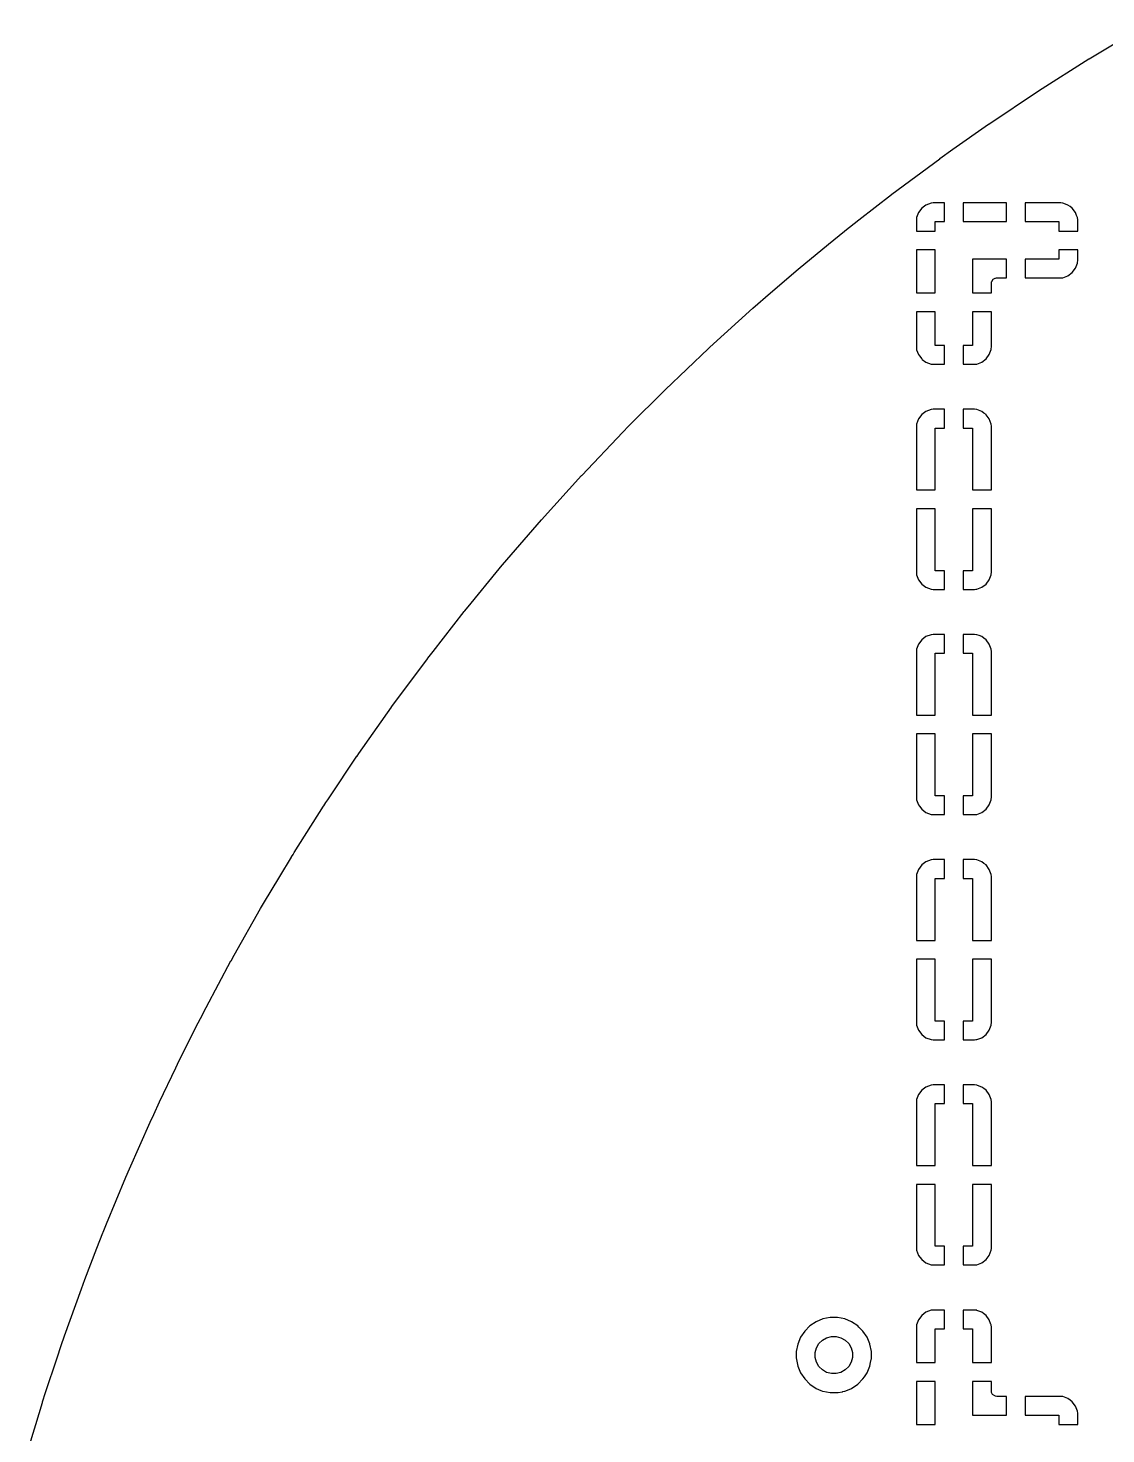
# Model space of a CAD drawing. Header units: inches. Extents: x -2.56 to 2.56, y -2.56 to 2.56.
# Drawn here: x -2.456 to -1.325, y 0.736 to 2.211 of the extents above; entities that cross this region are included whole.
import ezdxf

# ---------------------------------------------------------------- set-up
doc = ezdxf.new("R2010")
doc.units = ezdxf.units.IN
doc.header["$MEASUREMENT"] = 0
doc.layers.add('BLACK', color=250, linetype='CONTINUOUS')

msp = doc.modelspace()

# ---------------------------------------------------------------- linework, layer by layer
at = {"layer": 'BLACK', "linetype": 'CONTINUOUS'}
for p, q in [((-1.3424, 2.1787), (-1.2886, 2.2109)), ((-1.3954, 2.1451), (-1.3425, 2.1786)), ((-1.3425, 2.1786), (-1.3424, 2.1787)), ((-1.3425, 2.1786), (-1.3425, 2.1786)), ((-1.3424, 2.1787), (-1.3424, 2.1787)), ((-1.4477, 2.1102), (-1.3956, 2.145)), ((-1.3956, 2.145), (-1.3955, 2.145)), ((-1.3955, 2.145), (-1.3955, 2.1451)), ((-1.3955, 2.1451), (-1.3954, 2.1451)), ((-1.4852, 2.0838), (-1.4478, 2.1101)), ((-1.4478, 2.1101), (-1.4477, 2.1102)), ((-1.4478, 2.1101), (-1.4478, 2.1101)), ((-1.4477, 2.1102), (-1.4477, 2.1102)), ((-1.499, 2.074), (-1.4852, 2.0838)), ((-1.5495, 2.0366), (-1.4991, 2.0739)), ((-1.4991, 2.0739), (-1.4991, 2.074)), ((-1.4991, 2.074), (-1.4991, 2.074)), ((-1.4991, 2.074), (-1.499, 2.074)), ((-1.5839, 2.0098), (-1.5496, 2.0365)), ((-1.5496, 2.0365), (-1.5495, 2.0366)), ((-1.5495, 2.0366), (-1.5495, 2.0366)), ((-1.5495, 2.0366), (-1.5495, 2.0366)), ((-1.518, 2.0219), (-1.5214, 2.0174)), ((-1.5135, 2.0253), (-1.518, 2.0219)), ((-1.518, 2.0219), (-1.518, 2.0219)), ((-1.5082, 2.0273), (-1.5135, 2.0253)), ((-1.5135, 2.0253), (-1.5135, 2.0253)), ((-1.5058, 2.0276), (-1.5082, 2.0273)), ((-1.5082, 2.0273), (-1.5082, 2.0273)), ((-1.4941, 2.0276), (-1.5058, 2.0276)), ((-1.4941, 2.0079), (-1.4941, 2.0276)), ((-1.4291, 2.0276), (-1.4744, 2.0276)), ((-1.4744, 2.0276), (-1.4744, 2.0079)), ((-1.4291, 2.0079), (-1.4291, 2.0276)), ((-1.3721, 2.0276), (-1.4094, 2.0276)), ((-1.4094, 2.0276), (-1.4094, 2.0079)), ((-1.3698, 2.0273), (-1.3721, 2.0276)), ((-1.3721, 2.0276), (-1.3721, 2.0276)), ((-1.3671, 2.0263), (-1.3698, 2.0273)), ((-1.3698, 2.0273), (-1.3698, 2.0273)), ((-1.3645, 2.0253), (-1.3671, 2.0263)), ((-1.3622, 2.0236), (-1.3645, 2.0253)), ((-1.3645, 2.0253), (-1.3645, 2.0253)), ((-1.36, 2.0219), (-1.3622, 2.0236)), ((-1.3566, 2.0174), (-1.36, 2.0219)), ((-1.36, 2.0219), (-1.36, 2.0219)), ((-1.36, 2.0219), (-1.36, 2.0219)), ((-1.5988, 1.9981), (-1.5839, 2.0098)), ((-1.5234, 2.0121), (-1.5236, 2.0098)), ((-1.5236, 2.0098), (-1.5236, 1.998)), ((-1.5236, 2.0098), (-1.5236, 2.0098)), ((-1.5214, 2.0174), (-1.5234, 2.0121)), ((-1.5234, 2.0121), (-1.5234, 2.0121)), ((-1.5214, 2.0174), (-1.5214, 2.0174)), ((-1.5039, 1.998), (-1.5039, 2.0079)), ((-1.5039, 2.0079), (-1.4941, 2.0079)), ((-1.4744, 2.0079), (-1.4646, 2.0079)), ((-1.4646, 2.0079), (-1.4291, 2.0079)), ((-1.4094, 2.0079), (-1.374, 2.0079)), ((-1.374, 2.0079), (-1.374, 1.998)), ((-1.3554, 2.0144), (-1.3566, 2.0174)), ((-1.3566, 2.0174), (-1.3566, 2.0174)), ((-1.3546, 2.0121), (-1.3554, 2.0144)), ((-1.3543, 2.0098), (-1.3546, 2.0121)), ((-1.3546, 2.0121), (-1.3546, 2.0121)), ((-1.3543, 1.998), (-1.3543, 2.0098)), ((-1.3543, 2.0098), (-1.3543, 2.0098)), ((-1.3543, 2.0098), (-1.3543, 2.0098)), ((-1.3543, 2.0098), (-1.3543, 2.0098)), ((-1.6158, 1.9841), (-1.5991, 1.9979)), ((-1.5991, 1.9979), (-1.599, 1.998)), ((-1.5991, 1.9979), (-1.5991, 1.9979)), ((-1.599, 1.998), (-1.5988, 1.9981)), ((-1.599, 1.998), (-1.599, 1.998)), ((-1.5236, 1.998), (-1.5039, 1.998)), ((-1.374, 1.998), (-1.3543, 1.998)), ((-1.6475, 1.9581), (-1.6158, 1.9841)), ((-1.5039, 1.9783), (-1.5236, 1.9783)), ((-1.5236, 1.9783), (-1.5236, 1.9331)), ((-1.5039, 1.9685), (-1.5039, 1.9783)), ((-1.3543, 1.9783), (-1.374, 1.9783)), ((-1.374, 1.9783), (-1.374, 1.9685)), ((-1.3543, 1.9666), (-1.3543, 1.9783)), ((-1.5039, 1.9331), (-1.5039, 1.9685)), ((-1.4291, 1.9685), (-1.4646, 1.9685)), ((-1.4646, 1.9685), (-1.4646, 1.9331)), ((-1.4291, 1.9488), (-1.4291, 1.9685)), ((-1.374, 1.9685), (-1.4094, 1.9685)), ((-1.4094, 1.9685), (-1.4094, 1.9488)), ((-1.3566, 1.959), (-1.3546, 1.9643)), ((-1.3546, 1.9643), (-1.3545, 1.9654)), ((-1.3546, 1.9643), (-1.3546, 1.9643)), ((-1.3545, 1.9654), (-1.3543, 1.9666)), ((-1.3543, 1.9666), (-1.3543, 1.9666)), ((-1.3543, 1.9666), (-1.3543, 1.9666)), ((-1.6766, 1.9331), (-1.6477, 1.958)), ((-1.6477, 1.958), (-1.6476, 1.9581)), ((-1.6476, 1.9581), (-1.6476, 1.9581)), ((-1.6476, 1.9581), (-1.6475, 1.9581)), ((-1.4445, 1.9452), (-1.443, 1.9475)), ((-1.443, 1.9476), (-1.4408, 1.9486)), ((-1.443, 1.9475), (-1.443, 1.9476)), ((-1.443, 1.9475), (-1.443, 1.9475)), ((-1.443, 1.9475), (-1.443, 1.9475)), ((-1.4408, 1.9486), (-1.4405, 1.9487)), ((-1.4405, 1.9487), (-1.4395, 1.9488)), ((-1.4395, 1.9488), (-1.4291, 1.9488)), ((-1.4094, 1.9488), (-1.3721, 1.9488)), ((-1.3721, 1.9488), (-1.3707, 1.949)), ((-1.3721, 1.9488), (-1.3721, 1.9488)), ((-1.3721, 1.9488), (-1.3721, 1.9488)), ((-1.3707, 1.949), (-1.3698, 1.9491)), ((-1.3698, 1.9491), (-1.3645, 1.951)), ((-1.3698, 1.9491), (-1.3698, 1.9491)), ((-1.3645, 1.951), (-1.36, 1.9544)), ((-1.3645, 1.951), (-1.3645, 1.951)), ((-1.36, 1.9544), (-1.3566, 1.959)), ((-1.36, 1.9544), (-1.36, 1.9544)), ((-1.3566, 1.959), (-1.3566, 1.959)), ((-1.6951, 1.9171), (-1.6766, 1.9331)), ((-1.5236, 1.9331), (-1.5039, 1.9331)), ((-1.4646, 1.9331), (-1.4449, 1.9331)), ((-1.4449, 1.9432), (-1.4447, 1.9446)), ((-1.4449, 1.9331), (-1.4449, 1.9432)), ((-1.4447, 1.9446), (-1.4445, 1.9452)), ((-1.4445, 1.9452), (-1.4445, 1.9452)), ((-1.6952, 1.917), (-1.6951, 1.9171)), ((-1.6951, 1.9171), (-1.6951, 1.9171)), ((-1.7404, 1.8761), (-1.6952, 1.917)), ((-1.6952, 1.917), (-1.6952, 1.917)), ((-1.5039, 1.9134), (-1.5236, 1.9134)), ((-1.5236, 1.9134), (-1.5236, 1.8761)), ((-1.5039, 1.878), (-1.5039, 1.9134)), ((-1.4449, 1.9134), (-1.4646, 1.9134)), ((-1.4646, 1.9134), (-1.4646, 1.878)), ((-1.4449, 1.8761), (-1.4449, 1.9134)), ((-1.7871, 1.8316), (-1.7417, 1.8748)), ((-1.7417, 1.8748), (-1.7417, 1.8749)), ((-1.7417, 1.8749), (-1.7417, 1.8749)), ((-1.7417, 1.8749), (-1.7416, 1.8749)), ((-1.7416, 1.8749), (-1.7404, 1.8761)), ((-1.5236, 1.8761), (-1.5234, 1.8737)), ((-1.5234, 1.8737), (-1.5234, 1.8737)), ((-1.5234, 1.8737), (-1.5233, 1.8735)), ((-1.5233, 1.8735), (-1.5214, 1.8684)), ((-1.4941, 1.878), (-1.5039, 1.878)), ((-1.4941, 1.8583), (-1.4941, 1.878)), ((-1.4646, 1.878), (-1.4744, 1.878)), ((-1.4744, 1.878), (-1.4744, 1.8583)), ((-1.4471, 1.8684), (-1.4451, 1.8737)), ((-1.4451, 1.8737), (-1.445, 1.8748)), ((-1.4451, 1.8737), (-1.4451, 1.8737)), ((-1.445, 1.8748), (-1.4449, 1.8761)), ((-1.4449, 1.8761), (-1.4449, 1.8761)), ((-1.5214, 1.8684), (-1.5214, 1.8684)), ((-1.5214, 1.8684), (-1.5204, 1.8672)), ((-1.5204, 1.8672), (-1.518, 1.8639)), ((-1.518, 1.8639), (-1.518, 1.8639)), ((-1.518, 1.8639), (-1.5174, 1.8634)), ((-1.5174, 1.8634), (-1.5135, 1.8605)), ((-1.5135, 1.8605), (-1.5135, 1.8605)), ((-1.5135, 1.8605), (-1.5082, 1.8585)), ((-1.5082, 1.8585), (-1.5082, 1.8585)), ((-1.5082, 1.8585), (-1.5079, 1.8585)), ((-1.5079, 1.8585), (-1.5058, 1.8583)), ((-1.5058, 1.8583), (-1.5058, 1.8583)), ((-1.5058, 1.8583), (-1.5058, 1.8583)), ((-1.5058, 1.8583), (-1.4941, 1.8583)), ((-1.4744, 1.8583), (-1.4627, 1.8583)), ((-1.4627, 1.8583), (-1.4613, 1.8584)), ((-1.4627, 1.8583), (-1.4627, 1.8583)), ((-1.4627, 1.8583), (-1.4627, 1.8583)), ((-1.4613, 1.8584), (-1.4603, 1.8585)), ((-1.4603, 1.8585), (-1.455, 1.8605)), ((-1.4603, 1.8585), (-1.4603, 1.8585)), ((-1.455, 1.8605), (-1.4505, 1.8639)), ((-1.455, 1.8605), (-1.455, 1.8605)), ((-1.4505, 1.8639), (-1.4471, 1.8684)), ((-1.4505, 1.8639), (-1.4505, 1.8639)), ((-1.4471, 1.8684), (-1.4471, 1.8684)), ((-1.8255, 1.7932), (-1.7872, 1.8315)), ((-1.7872, 1.8315), (-1.7872, 1.8316)), ((-1.7872, 1.8316), (-1.7871, 1.8316)), ((-1.7871, 1.8316), (-1.7871, 1.8316)), ((-1.5214, 1.8009), (-1.5234, 1.7956)), ((-1.518, 1.8054), (-1.5214, 1.8009)), ((-1.5214, 1.8009), (-1.5214, 1.8009)), ((-1.5135, 1.8088), (-1.518, 1.8054)), ((-1.518, 1.8054), (-1.518, 1.8054)), ((-1.5082, 1.8108), (-1.5135, 1.8088)), ((-1.5135, 1.8088), (-1.5135, 1.8088)), ((-1.5058, 1.811), (-1.5082, 1.8108)), ((-1.5082, 1.8108), (-1.5082, 1.8108)), ((-1.4941, 1.811), (-1.5058, 1.811)), ((-1.4941, 1.7913), (-1.4941, 1.811)), ((-1.4627, 1.811), (-1.4744, 1.811)), ((-1.4744, 1.811), (-1.4744, 1.7913)), ((-1.4603, 1.8108), (-1.4627, 1.811)), ((-1.4627, 1.811), (-1.4627, 1.811)), ((-1.455, 1.8088), (-1.4603, 1.8108)), ((-1.4603, 1.8108), (-1.4603, 1.8108)), ((-1.4528, 1.8071), (-1.455, 1.8088)), ((-1.455, 1.8088), (-1.455, 1.8088)), ((-1.455, 1.8088), (-1.455, 1.8088)), ((-1.4505, 1.8054), (-1.4528, 1.8071)), ((-1.4503, 1.8051), (-1.4505, 1.8054)), ((-1.4505, 1.8054), (-1.4505, 1.8054)), ((-1.4471, 1.8009), (-1.4503, 1.8051)), ((-1.4451, 1.7956), (-1.4471, 1.8009)), ((-1.4471, 1.8009), (-1.4471, 1.8009)), ((-1.8748, 1.7417), (-1.8316, 1.7871)), ((-1.8316, 1.7871), (-1.8316, 1.7872)), ((-1.8316, 1.7872), (-1.8315, 1.7872)), ((-1.8316, 1.7871), (-1.8316, 1.7871)), ((-1.8315, 1.7872), (-1.8255, 1.7932)), ((-1.5234, 1.7956), (-1.5236, 1.7932)), ((-1.5236, 1.7932), (-1.5236, 1.7264)), ((-1.5236, 1.7932), (-1.5236, 1.7932)), ((-1.5234, 1.7956), (-1.5234, 1.7956)), ((-1.5039, 1.7264), (-1.5039, 1.7913)), ((-1.5039, 1.7913), (-1.4941, 1.7913)), ((-1.4744, 1.7913), (-1.4646, 1.7913)), ((-1.4646, 1.7913), (-1.4646, 1.7264)), ((-1.4449, 1.7932), (-1.4451, 1.7956)), ((-1.4451, 1.7956), (-1.4451, 1.7956)), ((-1.4451, 1.7956), (-1.4451, 1.7956)), ((-1.4449, 1.7264), (-1.4449, 1.7932)), ((-1.4449, 1.7932), (-1.4449, 1.7932)), ((-1.4449, 1.7932), (-1.4449, 1.7932)), ((-1.4449, 1.7932), (-1.4449, 1.7932)), ((-1.917, 1.6952), (-1.8749, 1.7416)), ((-1.8749, 1.7416), (-1.8749, 1.7417)), ((-1.8749, 1.7417), (-1.8749, 1.7417)), ((-1.8749, 1.7417), (-1.8748, 1.7417)), ((-1.5236, 1.7264), (-1.5039, 1.7264)), ((-1.4646, 1.7264), (-1.4449, 1.7264)), ((-1.5039, 1.7067), (-1.5236, 1.7067)), ((-1.5236, 1.7067), (-1.5236, 1.6398)), ((-1.5039, 1.6417), (-1.5039, 1.7067)), ((-1.4449, 1.7067), (-1.4646, 1.7067)), ((-1.4646, 1.7067), (-1.4646, 1.6417)), ((-1.4449, 1.6398), (-1.4449, 1.7067)), ((-1.958, 1.6477), (-1.9171, 1.6951)), ((-1.9171, 1.6951), (-1.917, 1.6952)), ((-1.9171, 1.6951), (-1.9171, 1.6951)), ((-1.917, 1.6952), (-1.917, 1.6952)), ((-1.9908, 1.6078), (-1.9644, 1.6398)), ((-1.9644, 1.6398), (-1.9581, 1.6475)), ((-1.9581, 1.6476), (-1.958, 1.6477)), ((-1.9581, 1.6475), (-1.9581, 1.6476)), ((-1.9581, 1.6476), (-1.9581, 1.6476)), ((-1.958, 1.6477), (-1.958, 1.6477)), ((-1.5236, 1.6398), (-1.5234, 1.6375)), ((-1.5234, 1.6375), (-1.5234, 1.6375)), ((-1.5234, 1.6375), (-1.5214, 1.6322)), ((-1.4941, 1.6417), (-1.5039, 1.6417)), ((-1.4941, 1.622), (-1.4941, 1.6417)), ((-1.4646, 1.6417), (-1.4744, 1.6417)), ((-1.4744, 1.6417), (-1.4744, 1.622)), ((-1.4471, 1.6322), (-1.4451, 1.6375)), ((-1.4451, 1.638), (-1.4449, 1.6398)), ((-1.4451, 1.6375), (-1.4451, 1.638)), ((-1.4451, 1.6375), (-1.4451, 1.6375)), ((-1.4449, 1.6398), (-1.4449, 1.6398)), ((-1.5214, 1.6322), (-1.5214, 1.6322)), ((-1.5214, 1.6322), (-1.518, 1.6277)), ((-1.518, 1.6277), (-1.518, 1.6277)), ((-1.518, 1.6277), (-1.518, 1.6277)), ((-1.518, 1.6277), (-1.5135, 1.6243)), ((-1.5135, 1.6243), (-1.5135, 1.6243)), ((-1.5135, 1.6243), (-1.5082, 1.6223)), ((-1.5082, 1.6223), (-1.5082, 1.6223)), ((-1.5082, 1.6223), (-1.5079, 1.6223)), ((-1.5079, 1.6223), (-1.5058, 1.622)), ((-1.4627, 1.622), (-1.4613, 1.6222)), ((-1.4613, 1.6222), (-1.4603, 1.6223)), ((-1.4603, 1.6223), (-1.455, 1.6243)), ((-1.4603, 1.6223), (-1.4603, 1.6223)), ((-1.455, 1.6243), (-1.4505, 1.6277)), ((-1.455, 1.6243), (-1.455, 1.6243)), ((-1.4505, 1.6277), (-1.4471, 1.6322)), ((-1.4505, 1.6277), (-1.4505, 1.6277)), ((-1.4471, 1.6322), (-1.4471, 1.6322)), ((-1.9974, 1.5996), (-1.9908, 1.6078)), ((-1.5058, 1.622), (-1.5058, 1.622)), ((-1.5058, 1.622), (-1.5058, 1.622)), ((-1.5058, 1.622), (-1.4941, 1.622)), ((-1.4744, 1.622), (-1.4627, 1.622)), ((-1.4627, 1.622), (-1.4627, 1.622)), ((-1.4627, 1.622), (-1.4627, 1.622)), ((-2.0307, 1.557), (-1.998, 1.599)), ((-1.998, 1.599), (-1.9979, 1.5991)), ((-1.998, 1.599), (-1.998, 1.599)), ((-1.9979, 1.5991), (-1.9974, 1.5996)), ((-1.9979, 1.5991), (-1.9979, 1.5991)), ((-1.5214, 1.5646), (-1.5234, 1.5593)), ((-1.518, 1.5692), (-1.5214, 1.5646)), ((-1.5214, 1.5646), (-1.5214, 1.5646)), ((-1.5135, 1.5726), (-1.518, 1.5692)), ((-1.518, 1.5692), (-1.518, 1.5692)), ((-1.5082, 1.5746), (-1.5135, 1.5726)), ((-1.5135, 1.5726), (-1.5135, 1.5726)), ((-1.5058, 1.5748), (-1.5082, 1.5746)), ((-1.5082, 1.5746), (-1.5082, 1.5746)), ((-1.4941, 1.5748), (-1.5058, 1.5748)), ((-1.4941, 1.5551), (-1.4941, 1.5748)), ((-1.4627, 1.5748), (-1.4744, 1.5748)), ((-1.4744, 1.5748), (-1.4744, 1.5551)), ((-1.4603, 1.5746), (-1.4627, 1.5748)), ((-1.4627, 1.5748), (-1.4627, 1.5748)), ((-1.4577, 1.5736), (-1.4603, 1.5746)), ((-1.4603, 1.5746), (-1.4603, 1.5746)), ((-1.455, 1.5726), (-1.4577, 1.5736)), ((-1.4528, 1.5709), (-1.455, 1.5726)), ((-1.455, 1.5726), (-1.455, 1.5726)), ((-1.4505, 1.5692), (-1.4528, 1.5709)), ((-1.4471, 1.5646), (-1.4505, 1.5692)), ((-1.4505, 1.5692), (-1.4505, 1.5692)), ((-1.4505, 1.5692), (-1.4505, 1.5692)), ((-1.4451, 1.5593), (-1.4471, 1.5646)), ((-1.4471, 1.5646), (-1.4471, 1.5646)), ((-2.0729, 1.5005), (-2.0367, 1.5494)), ((-2.0367, 1.5494), (-2.0367, 1.5494)), ((-2.0367, 1.5494), (-2.0366, 1.5494)), ((-2.0366, 1.5495), (-2.0362, 1.55)), ((-2.0366, 1.5494), (-2.0366, 1.5495)), ((-2.0362, 1.55), (-2.0307, 1.557)), ((-1.5234, 1.5593), (-1.5236, 1.557)), ((-1.5236, 1.557), (-1.5236, 1.4902)), ((-1.5236, 1.557), (-1.5236, 1.557)), ((-1.5234, 1.5593), (-1.5234, 1.5593)), ((-1.5039, 1.4902), (-1.5039, 1.5551)), ((-1.5039, 1.5551), (-1.4941, 1.5551)), ((-1.4744, 1.5551), (-1.4646, 1.5551)), ((-1.4646, 1.5551), (-1.4646, 1.4902)), ((-1.4449, 1.557), (-1.4451, 1.5593)), ((-1.4451, 1.5593), (-1.4451, 1.5593)), ((-1.4451, 1.5593), (-1.4451, 1.5593)), ((-1.4449, 1.4902), (-1.4449, 1.557)), ((-1.4449, 1.557), (-1.4449, 1.557)), ((-1.4449, 1.557), (-1.4449, 1.557)), ((-1.4449, 1.557), (-1.4449, 1.557)), ((-2.1086, 1.4499), (-2.0743, 1.4987)), ((-2.0743, 1.4987), (-2.0742, 1.4987)), ((-2.0742, 1.4988), (-2.0729, 1.5005)), ((-2.0742, 1.4987), (-2.0742, 1.4988)), ((-2.0742, 1.4987), (-2.0742, 1.4987)), ((-1.5236, 1.4902), (-1.5039, 1.4902)), ((-1.4646, 1.4902), (-1.4449, 1.4902)), ((-1.5039, 1.4705), (-1.5236, 1.4705)), ((-1.5236, 1.4705), (-1.5236, 1.4036)), ((-1.5039, 1.4055), (-1.5039, 1.4705)), ((-1.4449, 1.4705), (-1.4646, 1.4705)), ((-1.4646, 1.4705), (-1.4646, 1.4055)), ((-1.4449, 1.4036), (-1.4449, 1.4705)), ((-2.1396, 1.4036), (-2.1106, 1.4471)), ((-2.1106, 1.4471), (-2.1105, 1.4472)), ((-2.1106, 1.4471), (-2.1106, 1.4471)), ((-2.1105, 1.4472), (-2.1086, 1.4499)), ((-2.1105, 1.4472), (-2.1105, 1.4472)), ((-2.1431, 1.3984), (-2.1412, 1.4013)), ((-2.1412, 1.4013), (-2.1396, 1.4036)), ((-1.5236, 1.4036), (-1.5234, 1.4013)), ((-1.5234, 1.4013), (-1.5234, 1.4013)), ((-1.5234, 1.4013), (-1.5234, 1.4013)), ((-1.5234, 1.4013), (-1.5214, 1.396)), ((-1.4941, 1.4055), (-1.5039, 1.4055)), ((-1.4941, 1.3858), (-1.4941, 1.4055)), ((-1.4646, 1.4055), (-1.4744, 1.4055)), ((-1.4744, 1.4055), (-1.4744, 1.3858)), ((-1.4471, 1.396), (-1.4451, 1.4013)), ((-1.4451, 1.4013), (-1.445, 1.4029)), ((-1.4451, 1.4013), (-1.4451, 1.4013)), ((-1.445, 1.4029), (-1.4449, 1.4036)), ((-1.4449, 1.4036), (-1.4449, 1.4036)), ((-2.1764, 1.346), (-2.1456, 1.3946)), ((-2.1456, 1.3947), (-2.1453, 1.3952)), ((-2.1456, 1.3946), (-2.1456, 1.3947)), ((-2.1456, 1.3947), (-2.1456, 1.3947)), ((-2.1456, 1.3946), (-2.1456, 1.3946)), ((-2.1453, 1.3952), (-2.1431, 1.3984)), ((-2.1431, 1.3984), (-2.1431, 1.3984)), ((-1.5214, 1.396), (-1.5214, 1.396)), ((-1.5214, 1.396), (-1.5204, 1.3946)), ((-1.5204, 1.3946), (-1.518, 1.3914)), ((-1.518, 1.3914), (-1.518, 1.3914)), ((-1.518, 1.3914), (-1.518, 1.3914)), ((-1.518, 1.3914), (-1.5135, 1.3881)), ((-1.5135, 1.3881), (-1.5135, 1.3881)), ((-1.5135, 1.3881), (-1.5082, 1.3861)), ((-1.4603, 1.3861), (-1.455, 1.3881)), ((-1.455, 1.3881), (-1.4505, 1.3914)), ((-1.455, 1.3881), (-1.455, 1.3881)), ((-1.4505, 1.3914), (-1.4471, 1.396)), ((-1.4505, 1.3914), (-1.4505, 1.3914)), ((-1.4471, 1.396), (-1.4471, 1.396)), ((-1.5082, 1.3861), (-1.5082, 1.3861)), ((-1.5082, 1.3861), (-1.5079, 1.386)), ((-1.5079, 1.386), (-1.5058, 1.3858)), ((-1.5058, 1.3858), (-1.5058, 1.3858)), ((-1.5058, 1.3858), (-1.5058, 1.3858)), ((-1.5058, 1.3858), (-1.4941, 1.3858)), ((-1.4744, 1.3858), (-1.4627, 1.3858)), ((-1.4627, 1.3858), (-1.4613, 1.386)), ((-1.4627, 1.3858), (-1.4627, 1.3858)), ((-1.4627, 1.3858), (-1.4627, 1.3858)), ((-1.4613, 1.386), (-1.4603, 1.3861)), ((-1.4603, 1.3861), (-1.4603, 1.3861)), ((-2.1793, 1.3414), (-2.1776, 1.344)), ((-2.1776, 1.344), (-2.1764, 1.346)), ((-2.1764, 1.346), (-2.1764, 1.346)), ((-2.1916, 1.3208), (-2.1793, 1.3413)), ((-2.1793, 1.3413), (-2.1793, 1.3414)), ((-2.1793, 1.3414), (-2.1793, 1.3414)), ((-2.1793, 1.3413), (-2.1793, 1.3413)), ((-1.5214, 1.3284), (-1.5234, 1.3231)), ((-1.518, 1.333), (-1.5214, 1.3284)), ((-1.5214, 1.3284), (-1.5214, 1.3284)), ((-1.5135, 1.3364), (-1.518, 1.333)), ((-1.518, 1.333), (-1.518, 1.333)), ((-1.5082, 1.3383), (-1.5135, 1.3364)), ((-1.5135, 1.3364), (-1.5135, 1.3364)), ((-1.5058, 1.3386), (-1.5082, 1.3383)), ((-1.5082, 1.3383), (-1.5082, 1.3383)), ((-1.4941, 1.3386), (-1.5058, 1.3386)), ((-1.4941, 1.3189), (-1.4941, 1.3386)), ((-1.4627, 1.3386), (-1.4744, 1.3386)), ((-1.4744, 1.3386), (-1.4744, 1.3189)), ((-1.4603, 1.3383), (-1.4627, 1.3386)), ((-1.4627, 1.3386), (-1.4627, 1.3386)), ((-1.455, 1.3364), (-1.4603, 1.3383)), ((-1.4603, 1.3383), (-1.4603, 1.3383)), ((-1.4528, 1.3347), (-1.455, 1.3364)), ((-1.455, 1.3364), (-1.455, 1.3364)), ((-1.455, 1.3364), (-1.455, 1.3364)), ((-1.4505, 1.333), (-1.4528, 1.3347)), ((-1.4471, 1.3284), (-1.4505, 1.333)), ((-1.4505, 1.333), (-1.4505, 1.333)), ((-1.4505, 1.333), (-1.4505, 1.333)), ((-1.4451, 1.3231), (-1.4471, 1.3284)), ((-1.4471, 1.3284), (-1.4471, 1.3284)), ((-2.2085, 1.2927), (-2.1916, 1.3208)), ((-1.5234, 1.3231), (-1.5236, 1.3208)), ((-1.5236, 1.3208), (-1.5236, 1.2539)), ((-1.5236, 1.3208), (-1.5236, 1.3208)), ((-1.5234, 1.3231), (-1.5234, 1.3231)), ((-1.5039, 1.2539), (-1.5039, 1.3189)), ((-1.5039, 1.3189), (-1.4941, 1.3189)), ((-1.4744, 1.3189), (-1.4646, 1.3189)), ((-1.4646, 1.3189), (-1.4646, 1.2539)), ((-1.4449, 1.3208), (-1.4451, 1.3231)), ((-1.4451, 1.3231), (-1.4451, 1.3231)), ((-1.4451, 1.3231), (-1.4451, 1.3231)), ((-1.4449, 1.2539), (-1.4449, 1.3208)), ((-1.4449, 1.3208), (-1.4449, 1.3208)), ((-1.4449, 1.3208), (-1.4449, 1.3208)), ((-1.4449, 1.3208), (-1.4449, 1.3208)), ((-2.2393, 1.2385), (-2.2117, 1.2872)), ((-2.2117, 1.2873), (-2.2085, 1.2927)), ((-2.2117, 1.2872), (-2.2117, 1.2873)), ((-2.2117, 1.2872), (-2.2117, 1.2872)), ((-2.2117, 1.2872), (-2.2117, 1.2872)), ((-1.5236, 1.2539), (-1.5039, 1.2539)), ((-1.4646, 1.2539), (-1.4449, 1.2539)), ((-2.2688, 1.1836), (-2.2428, 1.2323)), ((-2.2428, 1.2323), (-2.2428, 1.2323)), ((-2.2428, 1.2323), (-2.2427, 1.2323)), ((-2.2427, 1.2324), (-2.2393, 1.2385)), ((-2.2427, 1.2323), (-2.2427, 1.2324)), ((-2.2393, 1.2385), (-2.2393, 1.2385)), ((-1.5039, 1.2343), (-1.5236, 1.2343)), ((-1.5236, 1.2343), (-1.5236, 1.1674)), ((-1.5039, 1.1693), (-1.5039, 1.2343)), ((-1.4449, 1.2343), (-1.4646, 1.2343)), ((-1.4646, 1.2343), (-1.4646, 1.1693)), ((-1.4449, 1.1674), (-1.4449, 1.2343)), ((-2.2724, 1.1767), (-2.2688, 1.1836)), ((-2.2688, 1.1836), (-2.2688, 1.1836)), ((-2.297, 1.1279), (-2.2771, 1.1674)), ((-2.2771, 1.1674), (-2.2725, 1.1766)), ((-2.2725, 1.1766), (-2.2724, 1.1767)), ((-2.2725, 1.1766), (-2.2725, 1.1766)), ((-2.2724, 1.1767), (-2.2724, 1.1767)), ((-1.5236, 1.1674), (-1.5234, 1.1651)), ((-1.5234, 1.1651), (-1.5234, 1.1651)), ((-1.5234, 1.1651), (-1.5214, 1.1598)), ((-1.4941, 1.1693), (-1.5039, 1.1693)), ((-1.4941, 1.1496), (-1.4941, 1.1693)), ((-1.4646, 1.1693), (-1.4744, 1.1693)), ((-1.4744, 1.1693), (-1.4744, 1.1496)), ((-1.4471, 1.1598), (-1.4451, 1.1651)), ((-1.4451, 1.1656), (-1.4449, 1.1674)), ((-1.4451, 1.1651), (-1.4451, 1.1656)), ((-1.4451, 1.1651), (-1.4451, 1.1651)), ((-1.4449, 1.1674), (-1.4449, 1.1674)), ((-1.5214, 1.1598), (-1.5214, 1.1598)), ((-1.5214, 1.1598), (-1.518, 1.1552)), ((-1.518, 1.1552), (-1.518, 1.1552)), ((-1.518, 1.1552), (-1.518, 1.1552)), ((-1.518, 1.1552), (-1.5135, 1.1518)), ((-1.5135, 1.1518), (-1.5135, 1.1518)), ((-1.5135, 1.1518), (-1.5082, 1.1499)), ((-1.4603, 1.1499), (-1.455, 1.1518)), ((-1.455, 1.1518), (-1.4505, 1.1552)), ((-1.455, 1.1518), (-1.455, 1.1518)), ((-1.4505, 1.1552), (-1.4471, 1.1598)), ((-1.4505, 1.1552), (-1.4505, 1.1552)), ((-1.4471, 1.1598), (-1.4471, 1.1598)), ((-1.5082, 1.1499), (-1.5082, 1.1499)), ((-1.5082, 1.1499), (-1.5079, 1.1498)), ((-1.5079, 1.1498), (-1.5058, 1.1496)), ((-1.5058, 1.1496), (-1.5058, 1.1496)), ((-1.5058, 1.1496), (-1.5058, 1.1496)), ((-1.5058, 1.1496), (-1.4941, 1.1496)), ((-1.4744, 1.1496), (-1.4627, 1.1496)), ((-1.4627, 1.1496), (-1.4613, 1.1498)), ((-1.4627, 1.1496), (-1.4627, 1.1496)), ((-1.4627, 1.1496), (-1.4627, 1.1496)), ((-1.4613, 1.1498), (-1.4603, 1.1499)), ((-1.4603, 1.1499), (-1.4603, 1.1499)), ((-2.3007, 1.1203), (-2.297, 1.1278)), ((-2.297, 1.1278), (-2.297, 1.1279)), ((-2.3177, 1.0846), (-2.3008, 1.1202)), ((-2.3008, 1.1202), (-2.3008, 1.1203)), ((-2.3008, 1.1203), (-2.3007, 1.1203)), ((-2.3007, 1.1203), (-2.3007, 1.1203)), ((-1.5214, 1.0922), (-1.5234, 1.0869)), ((-1.518, 1.0967), (-1.5214, 1.0922)), ((-1.5214, 1.0922), (-1.5214, 1.0922)), ((-1.5135, 1.1001), (-1.518, 1.0967)), ((-1.518, 1.0967), (-1.518, 1.0967)), ((-1.5082, 1.1021), (-1.5135, 1.1001)), ((-1.5135, 1.1001), (-1.5135, 1.1001)), ((-1.5058, 1.1024), (-1.5082, 1.1021)), ((-1.5082, 1.1021), (-1.5082, 1.1021)), ((-1.4941, 1.1024), (-1.5058, 1.1024)), ((-1.4941, 1.0827), (-1.4941, 1.1024)), ((-1.4627, 1.1024), (-1.4744, 1.1024)), ((-1.4744, 1.1024), (-1.4744, 1.0827)), ((-1.4603, 1.1021), (-1.4627, 1.1024)), ((-1.4627, 1.1024), (-1.4627, 1.1024)), ((-1.4577, 1.1011), (-1.4603, 1.1021)), ((-1.4603, 1.1021), (-1.4603, 1.1021)), ((-1.455, 1.1001), (-1.4577, 1.1011)), ((-1.4528, 1.0984), (-1.455, 1.1001)), ((-1.455, 1.1001), (-1.455, 1.1001)), ((-1.4505, 1.0967), (-1.4528, 1.0984)), ((-1.4471, 1.0922), (-1.4505, 1.0967)), ((-1.4505, 1.0967), (-1.4505, 1.0967)), ((-1.4505, 1.0967), (-1.4505, 1.0967)), ((-1.4451, 1.0869), (-1.4471, 1.0922)), ((-1.4471, 1.0922), (-1.4471, 1.0922)), ((-2.3239, 1.0714), (-2.3177, 1.0846)), ((-1.5234, 1.0869), (-1.5236, 1.0846)), ((-1.5236, 1.0846), (-1.5236, 1.0177)), ((-1.5236, 1.0846), (-1.5236, 1.0846)), ((-1.5234, 1.0869), (-1.5234, 1.0869)), ((-1.5039, 1.0177), (-1.5039, 1.0827)), ((-1.5039, 1.0827), (-1.4941, 1.0827)), ((-1.4744, 1.0827), (-1.4646, 1.0827)), ((-1.4646, 1.0827), (-1.4646, 1.0177)), ((-1.4449, 1.0846), (-1.4451, 1.0869)), ((-1.4451, 1.0869), (-1.4451, 1.0869)), ((-1.4451, 1.0869), (-1.4451, 1.0869)), ((-1.4449, 1.0177), (-1.4449, 1.0846)), ((-1.4449, 1.0846), (-1.4449, 1.0846)), ((-1.4449, 1.0846), (-1.4449, 1.0846)), ((-1.4449, 1.0846), (-1.4449, 1.0846)), ((-2.3494, 1.0143), (-2.3277, 1.0632)), ((-2.3277, 1.0632), (-2.3276, 1.0633)), ((-2.3277, 1.0632), (-2.3277, 1.0632)), ((-2.3276, 1.0633), (-2.3239, 1.0714)), ((-2.3276, 1.0633), (-2.3276, 1.0633)), ((-2.3239, 1.0714), (-2.3239, 1.0714)), ((-1.5236, 1.0177), (-1.5039, 1.0177)), ((-1.4646, 1.0177), (-1.4449, 1.0177)), ((-2.3735, 0.9565), (-2.3532, 1.0055)), ((-2.3532, 1.0055), (-2.3531, 1.0056)), ((-2.3532, 1.0055), (-2.3532, 1.0055)), ((-2.3531, 1.0056), (-2.3494, 1.0143)), ((-2.3531, 1.0056), (-2.3531, 1.0056)), ((-2.3494, 1.0143), (-2.3494, 1.0143)), ((-1.5039, 0.998), (-1.5236, 0.998)), ((-1.5236, 0.998), (-1.5236, 0.9312)), ((-1.5039, 0.9331), (-1.5039, 0.998)), ((-1.4449, 0.998), (-1.4646, 0.998)), ((-1.4646, 0.998), (-1.4646, 0.9331)), ((-1.4449, 0.9312), (-1.4449, 0.998)), ((-2.3834, 0.9312), (-2.3772, 0.9472)), ((-2.3772, 0.9473), (-2.3769, 0.948)), ((-2.3772, 0.9472), (-2.3772, 0.9473)), ((-2.3772, 0.9473), (-2.3772, 0.9473)), ((-2.3772, 0.9472), (-2.3772, 0.9472)), ((-2.3769, 0.948), (-2.3735, 0.9565)), ((-2.3735, 0.9565), (-2.3735, 0.9565)), ((-2.3962, 0.8981), (-2.3834, 0.9312)), ((-1.5236, 0.9312), (-1.5234, 0.9288)), ((-1.4941, 0.9331), (-1.5039, 0.9331)), ((-1.4941, 0.9134), (-1.4941, 0.9331)), ((-1.4646, 0.9331), (-1.4744, 0.9331)), ((-1.4744, 0.9331), (-1.4744, 0.9134)), ((-1.4451, 0.9288), (-1.4449, 0.9308)), ((-1.4449, 0.9308), (-1.4449, 0.9312)), ((-1.4449, 0.9312), (-1.4449, 0.9312)), ((-1.5234, 0.9288), (-1.5234, 0.9288)), ((-1.5234, 0.9288), (-1.5234, 0.9288)), ((-1.5234, 0.9288), (-1.5214, 0.9235)), ((-1.5214, 0.9235), (-1.5214, 0.9235)), ((-1.5214, 0.9235), (-1.52, 0.9216)), ((-1.52, 0.9216), (-1.518, 0.919)), ((-1.518, 0.919), (-1.518, 0.919)), ((-1.518, 0.919), (-1.518, 0.919)), ((-1.518, 0.919), (-1.5135, 0.9156)), ((-1.5135, 0.9156), (-1.5135, 0.9156)), ((-1.5135, 0.9156), (-1.5082, 0.9136)), ((-1.4603, 0.9136), (-1.455, 0.9156)), ((-1.455, 0.9156), (-1.4505, 0.919)), ((-1.455, 0.9156), (-1.455, 0.9156)), ((-1.4505, 0.919), (-1.4471, 0.9235)), ((-1.4505, 0.919), (-1.4505, 0.919)), ((-1.4471, 0.9235), (-1.4451, 0.9288)), ((-1.4471, 0.9235), (-1.4471, 0.9235)), ((-1.4451, 0.9288), (-1.4451, 0.9288)), ((-1.5082, 0.9136), (-1.5082, 0.9136)), ((-1.5082, 0.9136), (-1.5079, 0.9136)), ((-1.5079, 0.9136), (-1.5058, 0.9134)), ((-1.5058, 0.9134), (-1.5058, 0.9134)), ((-1.5058, 0.9134), (-1.5058, 0.9134)), ((-1.5058, 0.9134), (-1.4941, 0.9134)), ((-1.4744, 0.9134), (-1.4627, 0.9134)), ((-1.4627, 0.9134), (-1.4613, 0.9135)), ((-1.4627, 0.9134), (-1.4627, 0.9134)), ((-1.4627, 0.9134), (-1.4627, 0.9134)), ((-1.4613, 0.9135), (-1.4603, 0.9136)), ((-1.4603, 0.9136), (-1.4603, 0.9136)), ((-2.4174, 0.8392), (-2.3998, 0.8884)), ((-2.3998, 0.8885), (-2.3962, 0.8981)), ((-2.3998, 0.8884), (-2.3998, 0.8885)), ((-2.3998, 0.8884), (-2.3998, 0.8884)), ((-2.3998, 0.8884), (-2.3998, 0.8884)), ((-2.3962, 0.8981), (-2.3962, 0.8981)), ((-1.6217, 0.8568), (-1.6289, 0.8538)), ((-1.6141, 0.8583), (-1.6217, 0.8568)), ((-1.6217, 0.8568), (-1.6217, 0.8568)), ((-1.6217, 0.8568), (-1.6217, 0.8568)), ((-1.6217, 0.8568), (-1.6217, 0.8568)), ((-1.6217, 0.8568), (-1.6217, 0.8568)), ((-1.6064, 0.8583), (-1.6141, 0.8583)), ((-1.6141, 0.8583), (-1.6141, 0.8583)), ((-1.6141, 0.8583), (-1.6141, 0.8583)), ((-1.5987, 0.8568), (-1.6064, 0.8583)), ((-1.6064, 0.8583), (-1.6064, 0.8583)), ((-1.6064, 0.8583), (-1.6064, 0.8583)), ((-1.5916, 0.8538), (-1.5987, 0.8568)), ((-1.5987, 0.8568), (-1.5987, 0.8568)), ((-1.5987, 0.8568), (-1.5987, 0.8568)), ((-1.5987, 0.8568), (-1.5987, 0.8568)), ((-1.5987, 0.8568), (-1.5987, 0.8568)), ((-1.5987, 0.8568), (-1.5987, 0.8568)), ((-1.5214, 0.856), (-1.5234, 0.8507)), ((-1.518, 0.8605), (-1.5214, 0.856)), ((-1.5214, 0.856), (-1.5214, 0.856)), ((-1.5135, 0.8639), (-1.518, 0.8605)), ((-1.518, 0.8605), (-1.518, 0.8605)), ((-1.5082, 0.8659), (-1.5135, 0.8639)), ((-1.5135, 0.8639), (-1.5135, 0.8639)), ((-1.5058, 0.8661), (-1.5082, 0.8659)), ((-1.5082, 0.8659), (-1.5082, 0.8659)), ((-1.4941, 0.8661), (-1.5058, 0.8661)), ((-1.4941, 0.8465), (-1.4941, 0.8661)), ((-1.4627, 0.8661), (-1.4744, 0.8661)), ((-1.4744, 0.8661), (-1.4744, 0.8465)), ((-1.4603, 0.8659), (-1.4627, 0.8661)), ((-1.4627, 0.8661), (-1.4627, 0.8661)), ((-1.46, 0.8658), (-1.4603, 0.8659)), ((-1.4603, 0.8659), (-1.4603, 0.8659)), ((-1.455, 0.8639), (-1.46, 0.8658)), ((-1.4532, 0.8625), (-1.455, 0.8639)), ((-1.455, 0.8639), (-1.455, 0.8639)), ((-1.4505, 0.8605), (-1.4532, 0.8625)), ((-1.4471, 0.856), (-1.4505, 0.8605)), ((-1.4505, 0.8605), (-1.4505, 0.8605)), ((-1.4505, 0.8605), (-1.4505, 0.8605)), ((-1.4453, 0.8511), (-1.4471, 0.856)), ((-1.4471, 0.856), (-1.4471, 0.856)), ((-1.6408, 0.844), (-1.6451, 0.8376)), ((-1.6353, 0.8495), (-1.6408, 0.844)), ((-1.6408, 0.844), (-1.6408, 0.844)), ((-1.6408, 0.844), (-1.6408, 0.844)), ((-1.6289, 0.8538), (-1.6353, 0.8495)), ((-1.6353, 0.8495), (-1.6353, 0.8495)), ((-1.6353, 0.8495), (-1.6353, 0.8495)), ((-1.6289, 0.8538), (-1.6289, 0.8538)), ((-1.6289, 0.8538), (-1.6289, 0.8538)), ((-1.5851, 0.8495), (-1.5916, 0.8538)), ((-1.5916, 0.8538), (-1.5916, 0.8538)), ((-1.5916, 0.8538), (-1.5916, 0.8538)), ((-1.5916, 0.8538), (-1.5916, 0.8538)), ((-1.5916, 0.8538), (-1.5916, 0.8538)), ((-1.584, 0.8483), (-1.5851, 0.8495)), ((-1.5851, 0.8495), (-1.5851, 0.8495)), ((-1.5851, 0.8495), (-1.5851, 0.8495)), ((-1.5796, 0.844), (-1.584, 0.8483)), ((-1.5753, 0.8376), (-1.5796, 0.844)), ((-1.5796, 0.844), (-1.5796, 0.844)), ((-1.5796, 0.844), (-1.5796, 0.844)), ((-1.5234, 0.8507), (-1.5236, 0.8483)), ((-1.5236, 0.8483), (-1.5236, 0.811)), ((-1.5236, 0.8483), (-1.5236, 0.8483)), ((-1.5234, 0.8507), (-1.5234, 0.8507)), ((-1.5039, 0.811), (-1.5039, 0.8465)), ((-1.5039, 0.8465), (-1.4941, 0.8465)), ((-1.4744, 0.8465), (-1.4646, 0.8465)), ((-1.4646, 0.8465), (-1.4646, 0.811)), ((-1.4451, 0.8507), (-1.4453, 0.8511)), ((-1.4449, 0.8483), (-1.4451, 0.8507)), ((-1.4451, 0.8507), (-1.4451, 0.8507)), ((-1.4449, 0.811), (-1.4449, 0.8483)), ((-1.4449, 0.8483), (-1.4449, 0.8483)), ((-1.4449, 0.8483), (-1.4449, 0.8483)), ((-1.4449, 0.8483), (-1.4449, 0.8483)), ((-2.4253, 0.8161), (-2.421, 0.829)), ((-2.421, 0.8291), (-2.4175, 0.8391)), ((-2.421, 0.829), (-2.421, 0.8291)), ((-2.421, 0.829), (-2.421, 0.829)), ((-2.421, 0.829), (-2.421, 0.829)), ((-2.4175, 0.8391), (-2.4174, 0.8392)), ((-1.6481, 0.8304), (-1.6496, 0.8228)), ((-1.6451, 0.8376), (-1.6481, 0.8304)), ((-1.6481, 0.8304), (-1.6481, 0.8304)), ((-1.6451, 0.8376), (-1.6451, 0.8376)), ((-1.6451, 0.8376), (-1.6451, 0.8376)), ((-1.6298, 0.8215), (-1.6284, 0.8264)), ((-1.6284, 0.8264), (-1.6259, 0.8309)), ((-1.6259, 0.8309), (-1.6222, 0.8345)), ((-1.6222, 0.8345), (-1.6178, 0.8371)), ((-1.6178, 0.8371), (-1.6128, 0.8384)), ((-1.6128, 0.8384), (-1.6077, 0.8384)), ((-1.6077, 0.8384), (-1.6027, 0.8371)), ((-1.6027, 0.8371), (-1.5983, 0.8345)), ((-1.5983, 0.8345), (-1.5946, 0.8309)), ((-1.5946, 0.8309), (-1.592, 0.8264)), ((-1.592, 0.8264), (-1.5907, 0.8215)), ((-1.5732, 0.8323), (-1.5753, 0.8376)), ((-1.5753, 0.8376), (-1.5753, 0.8376)), ((-1.5725, 0.8308), (-1.5732, 0.8323)), ((-1.5725, 0.8306), (-1.5725, 0.8308)), ((-1.5724, 0.8304), (-1.5725, 0.8306)), ((-1.5708, 0.8228), (-1.5724, 0.8304)), ((-2.4373, 0.7797), (-2.4253, 0.8161)), ((-1.6496, 0.8168), (-1.6498, 0.8161)), ((-1.6498, 0.8161), (-1.6481, 0.8074)), ((-1.6496, 0.8228), (-1.6496, 0.8168)), ((-1.6298, 0.8163), (-1.6298, 0.8215)), ((-1.6284, 0.8114), (-1.6298, 0.8163)), ((-1.6259, 0.8069), (-1.6284, 0.8114)), ((-1.592, 0.8114), (-1.5946, 0.8069)), ((-1.5907, 0.8163), (-1.592, 0.8114)), ((-1.5907, 0.8215), (-1.5907, 0.8163)), ((-1.5716, 0.8112), (-1.571, 0.8144)), ((-1.5716, 0.811), (-1.5716, 0.8112)), ((-1.571, 0.8144), (-1.5708, 0.815)), ((-1.5708, 0.815), (-1.5708, 0.8228)), ((-1.6481, 0.8074), (-1.6481, 0.8074)), ((-1.6481, 0.8074), (-1.6481, 0.8074)), ((-1.6481, 0.8074), (-1.6481, 0.8074)), ((-1.6481, 0.8074), (-1.6481, 0.8074)), ((-1.6481, 0.8074), (-1.6481, 0.8074)), ((-1.6481, 0.8074), (-1.6451, 0.8002)), ((-1.6451, 0.8002), (-1.6451, 0.8002)), ((-1.6451, 0.8002), (-1.6451, 0.8002)), ((-1.6451, 0.8002), (-1.6408, 0.7938)), ((-1.6222, 0.8033), (-1.6259, 0.8069)), ((-1.6178, 0.8007), (-1.6222, 0.8033)), ((-1.6128, 0.7994), (-1.6178, 0.8007)), ((-1.6077, 0.7994), (-1.6128, 0.7994)), ((-1.6027, 0.8007), (-1.6077, 0.7994)), ((-1.5983, 0.8033), (-1.6027, 0.8007)), ((-1.5946, 0.8069), (-1.5983, 0.8033)), ((-1.5781, 0.7961), (-1.5753, 0.8002)), ((-1.5753, 0.8002), (-1.5724, 0.8074)), ((-1.5753, 0.8002), (-1.5753, 0.8002)), ((-1.5753, 0.8002), (-1.5753, 0.8002)), ((-1.5724, 0.8074), (-1.5716, 0.811)), ((-1.5716, 0.811), (-1.5716, 0.811)), ((-1.5716, 0.811), (-1.5716, 0.811)), ((-1.5236, 0.811), (-1.5039, 0.811)), ((-1.4646, 0.811), (-1.4449, 0.811)), ((-1.6408, 0.7938), (-1.6408, 0.7938)), ((-1.6408, 0.7938), (-1.6408, 0.7938)), ((-1.6408, 0.7938), (-1.6353, 0.7883)), ((-1.6353, 0.7883), (-1.6353, 0.7883)), ((-1.6353, 0.7883), (-1.6353, 0.7883)), ((-1.6353, 0.7883), (-1.6289, 0.784)), ((-1.6289, 0.784), (-1.6289, 0.784)), ((-1.6289, 0.784), (-1.6289, 0.784)), ((-1.6289, 0.784), (-1.6289, 0.784)), ((-1.6289, 0.784), (-1.6238, 0.7819)), ((-1.6238, 0.7819), (-1.6221, 0.7812)), ((-1.5987, 0.781), (-1.5924, 0.7836)), ((-1.5924, 0.7836), (-1.5916, 0.784)), ((-1.5916, 0.784), (-1.5851, 0.7883)), ((-1.5916, 0.784), (-1.5916, 0.784)), ((-1.5916, 0.784), (-1.5916, 0.784)), ((-1.5851, 0.7883), (-1.5796, 0.7938)), ((-1.5851, 0.7883), (-1.5851, 0.7883)), ((-1.5851, 0.7883), (-1.5851, 0.7883)), ((-1.5851, 0.7883), (-1.5851, 0.7883)), ((-1.5796, 0.7938), (-1.5781, 0.7961)), ((-1.5796, 0.7938), (-1.5796, 0.7938)), ((-1.5039, 0.7913), (-1.5236, 0.7913)), ((-1.5236, 0.7913), (-1.5236, 0.7461)), ((-1.5039, 0.7559), (-1.5039, 0.7913)), ((-1.4449, 0.7913), (-1.4646, 0.7913)), ((-1.4646, 0.7913), (-1.4646, 0.7559)), ((-1.4449, 0.781), (-1.4449, 0.7913)), ((-2.4477, 0.7461), (-2.4407, 0.7691)), ((-2.4407, 0.7692), (-2.4404, 0.77)), ((-2.4407, 0.7691), (-2.4407, 0.7692)), ((-2.4407, 0.7691), (-2.4407, 0.7691)), ((-2.4407, 0.7691), (-2.4407, 0.7691)), ((-2.4404, 0.77), (-2.4373, 0.7797)), ((-2.4373, 0.7797), (-2.4373, 0.7797)), ((-1.6221, 0.7812), (-1.6221, 0.7812)), ((-1.6221, 0.7812), (-1.6221, 0.7812)), ((-1.6221, 0.7812), (-1.6219, 0.7811)), ((-1.6219, 0.7811), (-1.6218, 0.781)), ((-1.6218, 0.781), (-1.6217, 0.781)), ((-1.6217, 0.781), (-1.6217, 0.781)), ((-1.6217, 0.781), (-1.6216, 0.781)), ((-1.6216, 0.781), (-1.6141, 0.7795)), ((-1.6141, 0.7795), (-1.6064, 0.7795)), ((-1.6064, 0.7795), (-1.6055, 0.7797)), ((-1.6064, 0.7795), (-1.6064, 0.7795)), ((-1.6055, 0.7797), (-1.6012, 0.7805)), ((-1.6012, 0.7805), (-1.6007, 0.7806)), ((-1.6012, 0.7805), (-1.6012, 0.7805)), ((-1.6007, 0.7806), (-1.5987, 0.781)), ((-1.4448, 0.78), (-1.4449, 0.781)), ((-1.4447, 0.7797), (-1.4448, 0.78)), ((-1.4436, 0.7775), (-1.4447, 0.7797)), ((-1.4436, 0.7774), (-1.4436, 0.7775)), ((-1.4413, 0.776), (-1.4436, 0.7774)), ((-1.4436, 0.7774), (-1.4436, 0.7774)), ((-1.4436, 0.7774), (-1.4436, 0.7774)), ((-1.4436, 0.7774), (-1.4436, 0.7774)), ((-1.4407, 0.7758), (-1.4413, 0.776)), ((-1.4393, 0.7756), (-1.4407, 0.7758)), ((-1.4291, 0.7756), (-1.4393, 0.7756)), ((-1.4393, 0.7756), (-1.4393, 0.7756)), ((-1.4393, 0.7756), (-1.4393, 0.7756)), ((-1.4291, 0.7559), (-1.4291, 0.7756)), ((-1.3721, 0.7756), (-1.4094, 0.7756)), ((-1.4094, 0.7756), (-1.4094, 0.7559)), ((-1.3698, 0.7753), (-1.3721, 0.7756)), ((-1.3721, 0.7756), (-1.3721, 0.7756)), ((-1.3645, 0.7734), (-1.3698, 0.7753)), ((-1.3698, 0.7753), (-1.3698, 0.7753)), ((-1.3622, 0.7717), (-1.3645, 0.7734)), ((-1.3645, 0.7734), (-1.3645, 0.7734)), ((-1.3645, 0.7734), (-1.3645, 0.7734)), ((-1.36, 0.77), (-1.3622, 0.7717)), ((-1.3566, 0.7654), (-1.36, 0.77)), ((-1.36, 0.77), (-1.36, 0.77)), ((-1.36, 0.77), (-1.36, 0.77)), ((-1.5039, 0.7461), (-1.5039, 0.7559)), ((-1.4646, 0.7559), (-1.4291, 0.7559)), ((-1.4094, 0.7559), (-1.374, 0.7559)), ((-1.374, 0.7559), (-1.374, 0.7461)), ((-1.3546, 0.7601), (-1.3566, 0.7654)), ((-1.3566, 0.7654), (-1.3566, 0.7654)), ((-1.3543, 0.7578), (-1.3546, 0.7601)), ((-1.3546, 0.7601), (-1.3546, 0.7601)), ((-1.3546, 0.7601), (-1.3546, 0.7601)), ((-1.3543, 0.7461), (-1.3543, 0.7578)), ((-1.3543, 0.7578), (-1.3543, 0.7578)), ((-1.3543, 0.7578), (-1.3543, 0.7578)), ((-1.3543, 0.7578), (-1.3543, 0.7578)), ((-2.4557, 0.7197), (-2.4477, 0.7461)), ((-1.5236, 0.7461), (-1.5039, 0.7461)), ((-1.374, 0.7461), (-1.3543, 0.7461))]:
    msp.add_line(p, q, dxfattribs=at)

doc.saveas('drawing.dxf')
